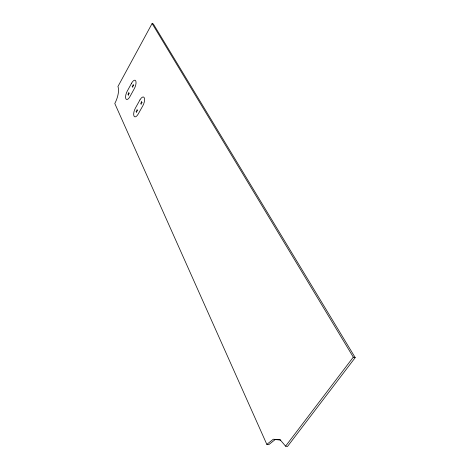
<?xml version="1.0" encoding="UTF-8"?>
<svg xmlns="http://www.w3.org/2000/svg" width="470" height="470" viewBox="0 0 470 470"><rect width="100%" height="100%" fill="white"/><g stroke="black" fill="none" stroke-linecap="round" stroke-linejoin="round"><path stroke-width="0.7" d="M141.094 104.458L141.658 101.238M136.541 112.606L137.111 109.398M132.693 87.426L133.245 84.33M128.31 95.392L128.868 92.296M266.831 444.373L273.323 439.221L280.179 439.814L285.584 446.165L287.481 446.5L355.214 357.611L153.379 24.046L152.11 23.5L117.917 86.562A13.001 4.947 -70.1 0 1 114.786 103.494L266.831 444.373L268.699 444.696L275.197 439.556L280.696 440.038M285.584 446.165L353.305 357.135L355.214 357.611M132.152 86.327L133.791 85.423M127.781 94.282L129.403 93.407M140.518 103.288L142.24 102.407M135.977 111.425L137.675 110.579M152.11 23.5L353.305 357.135M131.618 83.149L127.27 91.086A5.992 2.362 -69.8 0 0 125.878 98.806A5.992 2.362 -69.8 0 0 129.926 96.626L134.332 88.63A6.022 2.379 -69.5 0 0 135.73 80.875A6.022 2.379 -69.5 0 0 131.618 83.149M139.937 99.946L135.419 108.065A6.181 2.515 -70.1 0 0 134.003 116.084A6.181 2.515 -70.1 0 0 138.25 113.969L142.833 105.785A6.21 2.538 -69.8 0 0 144.249 97.731A6.21 2.538 -69.8 0 0 139.937 99.946"/></g></svg>
